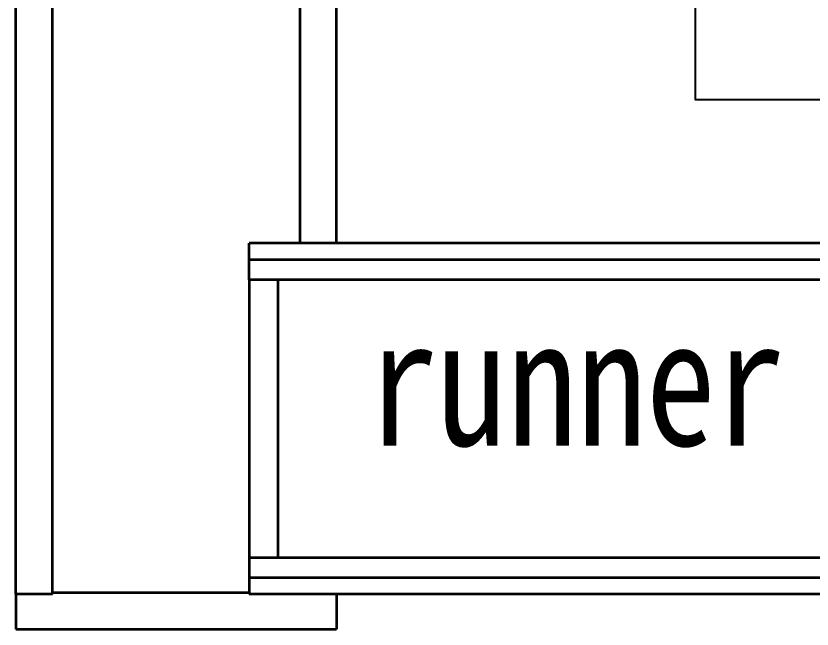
# Model space of a CAD drawing. Header units: millimetres. Extents: x -1052 to 3351, y 0 to 2015.
# Drawn here: x -411.85 to -395.7, y 1679.25 to 1691.69 of the extents above; entities that cross this region are included whole.
import ezdxf

# ---------------------------------------------------------------- set-up
doc = ezdxf.new("R2010")
doc.units = ezdxf.units.MM
doc.layers.add('7标注层', color=7, linetype='Continuous', lineweight=18)
doc.layers.add('COLUMN', color=3, linetype='Continuous')
doc.styles.add('PC_TEXTSTYLE', font='', dxfattribs={"width": 0.8})
doc.styles.get('PC_TEXTSTYLE').set_extended_font_data('宋体')

msp = doc.modelspace()

# ---------------------------------------------------------------- linework, layer by layer
at = {"color": 7, "linetype": 'Continuous', "lineweight": 35}
for p, q in [((-411.8535, 1679.9625), (-411.8535, 1696.0653)), ((-411.8535, 1679.9625), (-411.8535, 1696.0653)), ((-411.1139, 1679.9625), (-411.1139, 1696.0653)), ((-411.1139, 1679.9625), (-411.1139, 1696.0653)), ((-406.0847, 1687.0774), (-406.0847, 1696.0653)), ((-406.0847, 1687.0774), (-406.0847, 1696.0653)), ((-405.3451, 1687.0774), (-405.3451, 1696.0653)), ((-405.3451, 1687.0774), (-405.3451, 1696.0653)), ((-395.3606, 1687.0774), (-407.1201, 1687.0774)), ((-407.1201, 1686.7445), (-407.1201, 1687.0774)), ((-395.3606, 1687.0774), (-407.1201, 1687.0774)), ((-407.1201, 1686.7445), (-407.1201, 1687.0774)), ((-395.3606, 1686.7445), (-407.1201, 1686.7445)), ((-407.1201, 1686.3378), (-407.1201, 1686.7445)), ((-395.3606, 1686.7445), (-407.1201, 1686.7445)), ((-407.1201, 1686.3378), (-407.1201, 1686.7445)), ((-407.1201, 1686.3378), (-407.1201, 1680.7021)), ((-395.3606, 1686.3378), (-407.1201, 1686.3378)), ((-407.1201, 1686.3378), (-407.1201, 1680.7021)), ((-395.3606, 1686.3378), (-407.1201, 1686.3378)), ((-406.5284, 1680.7021), (-406.5284, 1686.3378)), ((-406.5284, 1680.7021), (-406.5284, 1686.3378)), ((-395.3606, 1680.7021), (-407.1201, 1680.7021)), ((-407.1201, 1680.7021), (-407.1201, 1680.2953)), ((-395.3606, 1680.7021), (-407.1201, 1680.7021)), ((-407.1201, 1680.7021), (-407.1201, 1680.2953)), ((-395.3606, 1680.2953), (-407.1201, 1680.2953)), ((-407.1201, 1680.2953), (-407.1201, 1679.9625)), ((-395.3606, 1680.2953), (-407.1201, 1680.2953)), ((-407.1201, 1680.2953), (-407.1201, 1679.9625)), ((-411.8535, 1679.9625), (-411.8535, 1679.2543)), ((-411.1139, 1679.9625), (-411.8535, 1679.9625)), ((-411.8535, 1679.9625), (-411.8535, 1679.2543)), ((-411.1139, 1679.9625), (-411.8535, 1679.9625)), ((-411.1139, 1679.9939), (-407.1201, 1679.9939)), ((-395.3606, 1679.9625), (-407.1201, 1679.9625)), ((-395.3606, 1679.9625), (-407.1201, 1679.9625)), ((-405.3451, 1679.9625), (-405.3451, 1679.2543)), ((-405.3451, 1679.9625), (-405.3451, 1679.2543)), ((-411.8535, 1679.2543), (-405.3451, 1679.2543))]:
    msp.add_line(p, q, dxfattribs=at)
at = {"layer": 'COLUMN'}
msp.add_lwpolyline([(-398.065, 1704.7765), (-383.2732, 1704.7765), (-383.2732, 1689.9847), (-398.065, 1689.9847)], close=True, dxfattribs=at)

# ---------------------------------------------------------------- texts
at = {"layer": '7标注层', "color": 3, "style": 'PC_TEXTSTYLE', "width": 0.8}
msp.add_text('runner', height=2.58857, dxfattribs=at).set_placement((-404.6997, 1682.9733))

doc.saveas('drawing.dxf')
